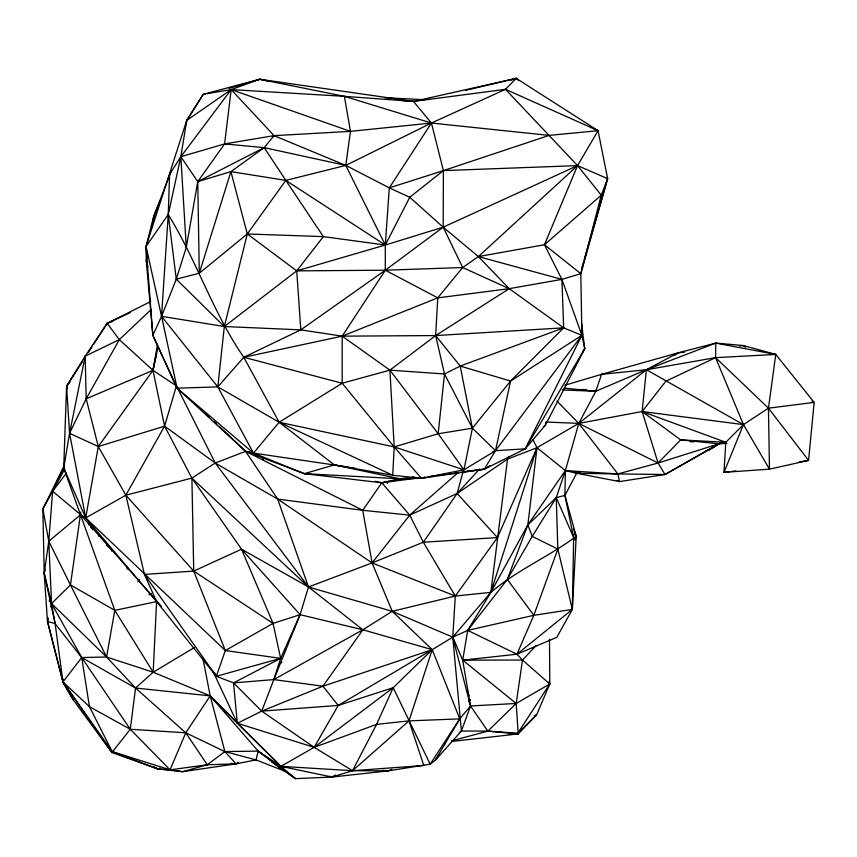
<?xml version="1.0" encoding="UTF-8"?>
<svg xmlns="http://www.w3.org/2000/svg" width="857" height="857" viewBox="0 0 857 857"><rect width="100%" height="100%" fill="white"/><g stroke="black" fill="none" stroke-linecap="round" stroke-linejoin="round"><path stroke-width="1.29" d="M581.421 322.35L584.742 348.745L545.32 425.265L525.255 448.832L484.259 469.208L421.462 478.324L394.199 446.915L342.179 383.24L342.189 336.158L385.318 270.212L443.198 227.191L577.554 165.605L598.057 130.682L516.214 78.362L413.502 101.415L344.396 96.338L231.186 89.589L203.27 94.302L186.74 120.398L146.054 246.462L146.279 260.603L152.825 335.269L177.11 388.2L245.584 451.339L277.657 499.074L308.477 586.981L362.854 629.788L432.217 649.67L452.775 637.158L467.697 630.388L533.825 615.315L572.347 609.402L576.225 536.321L564.902 495.4L565.363 470.579L578.764 423.39L595.776 391.274L601.582 374.338L678.048 352.859L715.788 343.1L743.34 345.542L775.767 354.444L814.15 402.394L808.569 460.423L769.457 469.154L723.994 472.357L725.804 442.298L743.447 424.622L768.45 408.168L814.15 402.394L812.018 400.958M493.011 451.607L495.485 450.686L525.255 448.832L584.742 348.745L581.892 335.355L563.66 327.845L509.229 288.67L462.673 267.545L443.198 227.191L443.39 170.618L431.425 123.033L413.502 101.415L259.789 79.262L203.27 94.302L186.74 120.398L186.087 124.211M715.788 343.1L715.595 357.637L743.447 424.622L769.457 469.154L768.45 408.168L775.767 354.444L715.788 343.1L646.371 369.731L595.776 391.274L562.353 389.978M580.253 472.293L576.632 473.289L564.902 495.4L573.654 537.446L572.347 609.402L556.804 637.351L516.953 654.223L462.705 660.147L452.775 637.158L455.281 596.054L497.467 537.575L536.996 447.708L578.764 423.39L646.371 369.731L678.048 352.859L684.582 352.131M150.714 301.525L107.168 323.325L85.186 356.126L86.182 398.805L98.298 446.529L125.84 495.196L144.437 574.404L156.595 601.614L153.178 672.231L135.556 688.032L130.285 729.275L111.903 752.542L157.688 768.911L182.648 771.686L236.039 763.866L255.975 759.902L284.481 771.064L295.44 778.638L332.088 777.053L388.146 770.872L430.15 764.176L435.26 760.288L461.409 731.032L470.504 705.964L462.705 660.147L467.697 630.388L490.847 592.369L527.858 524.902L565.363 470.579L617.843 473.932L665 474.51L719.709 443.615M171.325 170.832L153.714 216.339L146.054 246.462L161.545 316.319L224.33 326.528L300.807 329.859L342.189 336.158L389.903 370.149L394.199 446.915L392.72 475.281L421.462 478.324L463.958 469.818L495.485 450.686L581.892 335.355L580.81 273.683L601.26 195.192L607.624 178.663L598.057 130.682L592.123 127.747M460.627 472.336L484.259 469.208L495.485 450.686L472.4 428.189L444.515 373.984L435.656 335.569L437.766 297.861L462.673 267.545L478.367 256.586L577.554 165.605L607.624 178.663L580.81 273.683L561.903 279.371L509.229 288.67L437.766 297.861L342.189 336.158L243.795 357.283L217.807 386.882L177.11 388.2L152.825 335.269L146.054 246.462L168.251 214.539L180.827 156.713L186.74 120.398L231.186 89.589L259.789 79.262L344.396 96.338L431.425 123.033L549.133 135.395L598.057 130.682L505.491 89.321L413.502 101.415L401.644 100.483M80.804 512.058L70.456 584.924L106.568 656.998L135.556 688.032L185.765 732.799L207.265 764.776L236.039 763.866L238.117 762.323M419.919 477.735L381.836 482.791L304.235 473.653L253.458 453.085L177.11 388.2L161.545 316.319L168.251 214.539L169.59 174.357L180.827 156.713L231.186 89.589L350.459 131.367L431.425 123.033L505.491 89.321L516.214 78.362L518.249 80.044M348.906 467.151L253.458 453.085L217.807 386.882L224.33 326.528L176.274 279.157L186.28 247.384L197.763 181.62L230.908 171.625L285.842 180.399L345.778 165.401L431.425 123.033L389.303 187.865L385.286 245.027L385.318 270.212L300.807 329.859L243.795 357.283C212.954 312.848 196.66 260.474 168.251 214.539L176.274 279.157L161.545 316.319L152.825 335.269M47.863 617.447L47.489 621.432L63.172 682.804L73.295 699.944L111.903 752.542L107.532 744.369M49.352 601.528L49.856 596.215M721.166 442.426L665 474.51L658.069 463.026L642.129 411.531L646.371 369.731L715.595 357.637L775.767 354.444M92.481 529.808L92.749 527.216M342.189 336.158L435.656 335.569L460.209 366.068L472.4 428.189L463.958 469.818L438.163 433.76L444.515 373.984L460.209 366.068L563.66 327.845L561.903 279.371L544.441 244.748L577.554 165.605L505.491 89.321M532.904 439.609L536.996 447.708L527.858 524.902L507.301 579.439L467.697 630.388L516.953 654.223L522.502 660.04L549.787 683.972L536.621 714.834L518.228 733.935L451.789 741.434M176.274 279.157L199.285 273.233L197.763 181.62L224.598 143.922L231.186 89.589L274.058 135.652L345.778 165.401L389.303 187.865L409.742 197.271L443.198 227.191L478.367 256.586L509.229 288.67L435.656 335.569L389.903 370.149L342.179 383.24L279.146 422.255L253.458 453.085L245.584 451.339L219.66 426.775M459.309 732.703L461.409 731.032L452.775 637.158L490.847 592.369L507.526 459.095L508.565 456.642M443.198 227.191L385.286 245.027L345.778 165.401L350.459 131.367L344.396 96.338M535.968 645.685L522.502 660.04L516.193 703.468L518.228 733.935L508.983 733.913M127.104 569.23L127.522 566.595M146.933 256.704L146.279 260.603L147.736 267.138M151.957 226.751L153.714 216.339L160.463 200.302M157.517 344.343L152.985 370.363L164.587 426.154L191.904 478.11L241.535 549.198L300.111 614.673L362.854 629.788L392.227 611.309L455.281 596.054L490.847 592.369C516.889 570.216 548.973 556.622 576.225 536.321L573.408 528.865M391.799 769.34L388.146 770.872L352.538 770.7L314.165 747.347L261.717 711.139L233.532 682.879L216.328 676.312L156.595 601.614L85.711 517.917L98.298 446.529L152.985 370.363L158.052 346.839M151.196 309.473L119.327 339.64L85.186 356.126L66.567 386.207L63.718 467.954L114.795 610.355L106.568 656.998L81.704 657.544L62.968 681.904L63.172 682.804L62.915 678.873M88.7 524.838L89.171 522.234M90.831 527.591L91.324 524.987M85.186 356.126L69.567 433.299L63.718 467.954L85.711 517.917L225.316 650.549L280.646 658.358L300.111 614.673L308.477 586.981L372.088 562.92L423.326 542.235L497.467 537.575L457.135 493.503L462.941 472.121M156.574 353.416L152.985 370.363L86.182 398.805L69.567 433.299L85.711 517.917L125.84 495.196L191.904 478.11L215.236 463.026L245.584 451.339L253.372 453.128M545.866 422.683L545.32 425.265L543.338 426.957M495.485 450.686L510.558 381.044L563.66 327.845L435.656 335.569M45.121 569.444L44.2 573.301L47.489 621.432L62.968 681.904L73.295 699.944L72.577 696.013M48.11 618.85L47.489 621.432L55.105 623.596L81.704 657.544L130.285 729.275L170.04 769.854L182.648 771.686L207.265 764.776L224.877 751.589L258.182 751.118L280.925 766.351L295.44 778.638L258.182 751.118L210.201 695.863L153.178 672.231L106.568 656.998L51.57 603.553L44.2 573.301L42.85 508.972L63.857 466.422M50.884 607.227L51.506 604.646M581.603 268.68L583.467 262.253M584.206 259.682L607.624 178.663M130.146 312.676L107.168 323.325L119.327 339.64L152.985 370.363L176.435 385.843L164.587 426.154L125.84 495.196L193.725 571.105L273.051 623.393L280.646 658.358L273.833 679.59L261.717 711.139L237.325 723.254L210.201 695.863L202.916 658.315M350.459 131.367L274.058 135.652L264.192 147.64L230.908 171.625L199.285 273.233L247.298 233.972L285.842 180.399L264.192 147.64L224.598 143.922L180.827 156.713L186.28 247.384M490.847 592.369L536.996 447.708L565.363 470.579L576.632 473.289L619.536 481.591L665 474.51M212.536 670.463L237.325 723.254L280.925 766.351L332.088 777.053L352.538 770.7L409.003 720.866L432.217 649.67L392.227 611.309L372.088 562.92L362.747 510.301L381.836 482.791L399.705 478.763L408.95 477.724M565.363 470.579L556.236 497.671L532.24 536.375L507.301 579.439L533.825 615.315L516.953 654.223L519.117 652.691M574.94 540.124L576.225 536.321L574.479 534.307M518.228 733.935L487.847 731.139L470.504 705.964L452.775 637.158L392.227 611.309L308.477 586.981L191.904 478.11L193.725 571.105L225.316 650.549L216.328 676.312L280.646 658.358L233.532 682.879L237.325 723.254L314.165 747.347L376.577 724.39L409.003 720.866L459.77 718.862L470.504 705.964L516.193 703.468L549.787 683.972L549.498 639.226M533.825 615.315L557.843 549.08L556.236 497.671L564.902 495.4M564.902 385.222L601.582 374.338L646.371 369.731L743.447 424.622L723.994 472.357L729.286 471.725M438.216 755.96L435.26 760.288L459.77 718.862L432.217 649.67L393.181 687.71L376.577 724.39L352.538 770.7L280.925 766.351L239.435 725.001M63.6 467.601L52.641 491.254L42.85 508.972L48.763 541.249L51.57 603.553L55.105 623.596L62.968 681.904L111.903 752.542M525.255 448.832L581.892 335.355L581.346 330.095M64.746 469.079L52.641 491.254L48.763 541.249L44.2 573.301L55.105 623.596M86.182 398.805L119.327 339.64M280.925 766.351L314.165 747.347L338.215 705.44L432.217 649.67L322.928 686.221L261.717 711.139L338.215 705.44L393.181 687.71L430.15 764.176L459.77 718.862M137.838 581.817L139.22 579.611M82.518 361.504L66.567 386.207L69.567 433.299L98.298 446.529L164.587 426.154L215.236 463.026L277.657 499.074L372.088 562.92L455.281 596.054L423.326 542.235L409.721 515.143L381.836 482.791L375.345 481.291M83.965 359.254L85.411 357.015M88.314 352.516L91.945 346.903M93.392 344.653L107.168 323.325L113.028 321.204M461.409 731.032L487.847 731.139L517.789 733.238L549.787 683.972L549.058 681.433M423.326 542.235L457.135 493.503L479.577 469.036M225.316 650.549L273.051 623.393L300.111 614.673L273.833 679.59L322.928 686.221L362.854 629.788L273.833 679.59L233.532 682.879M582.428 352.013L584.742 348.745M66.375 473.16L52.641 491.254L80.633 514.703L85.711 517.917M156.145 213.222L153.714 216.339L154.26 218.91M545.898 422.019L578.764 423.39L642.129 411.531L665.825 381.215L715.595 357.637L768.45 408.168L808.569 460.423L799.335 461.944M372.088 562.92L409.721 515.143L458.345 472.325M389.303 187.865L443.39 170.618L577.554 165.605L601.26 195.192L544.441 244.748L478.367 256.586L561.903 279.371L581.892 335.355L510.558 381.044L472.4 428.189L438.163 433.76L394.199 446.915L279.146 422.255L217.807 386.882L161.545 316.319M69.974 382.104L66.567 386.207L67.317 388.757M161.33 606.231L80.633 514.703L48.763 541.249L70.456 584.924L51.57 603.553L81.704 657.544L89.46 706.682L112.106 751.546L157.688 768.911L170.04 769.854L207.265 764.776M517.789 733.238L536.621 714.834L534.222 715.809M516.953 654.223L572.347 609.402L557.843 549.08L532.24 536.375L527.858 524.902L556.236 497.671L573.654 537.446M314.165 747.347L393.181 687.71M674.834 355.184L678.048 352.859M726.94 443.401L718.927 443.797L680.683 439.877L642.129 411.531L725.804 442.298L718.927 443.797L709.489 449.989L705.611 450.739M489.765 465.758L484.259 469.208L472.368 470.547M335.494 774.985L332.088 777.053L329.559 776.378M194.421 647.506L153.178 672.231L114.795 610.355L70.456 584.924M279.628 663.629L281.942 662.311M176.435 385.843L215.236 463.026L308.477 586.981L241.535 549.198L193.725 571.105L144.437 574.404L216.328 676.312L214.529 672.724M513.761 79.422L516.214 78.362L465.854 90.306M536.996 447.708L507.526 459.095L457.135 493.503L409.721 515.143L362.747 510.301L277.657 499.074M362.747 510.301L245.584 451.339L304.235 473.653L399.705 478.763L421.462 478.324L425.168 476.942M148.968 594.662L151.464 593.74M511.19 80.119L516.214 78.362M160.088 768.108L157.688 768.911L154.292 766.79M549.133 135.395L443.39 170.618L409.742 197.271L385.286 245.027L296.736 270.866L224.33 326.528L247.298 233.972L230.908 171.625M580.296 390.128L582.803 389.303M718.927 443.797L658.069 463.026L617.843 473.932L576.632 473.289L574.211 472.218M229.119 88.335L259.789 79.262L270.073 81.544M583.874 390.149L586.37 389.421M304.235 473.653L334.391 464.923L392.72 475.281L279.146 422.255L243.795 357.283L342.179 383.24M451.682 740.834L487.847 731.139L516.193 703.468L462.705 660.147L522.502 660.04M114.795 610.355L156.595 601.614M381.836 482.791L396.234 480.049M224.598 143.922L274.058 135.652M692.231 441.719L694.834 441.334M593.987 390.738L596.601 390.363M430.418 476.342L433.053 475.999M436.984 475.474L439.609 475.121M442.244 474.778L444.869 474.424M448.811 473.91L451.435 473.557M454.06 473.214L458.002 472.689M731.942 471.404L735.917 470.932M739.43 345.982L743.34 345.542L745.354 347.299M465.769 471.296L469.732 470.847M690.11 441.805L695.284 441.387M352.538 770.7L423.808 765.494L409.003 720.866M300.807 329.859L296.736 270.866L323.357 236.618L285.842 180.399L385.286 245.027L323.357 236.618L247.298 233.972L296.736 270.866L385.318 270.212L462.673 267.545M601.582 374.338L604.239 374.348M384.793 97.698L424.504 99.733M725.804 442.298L680.683 439.877L658.069 463.026L578.764 423.39L557.05 401.162M444.515 373.984L389.903 370.149L438.163 433.76M230.854 763.394L236.039 763.866L224.877 751.589L185.765 732.799L130.285 729.275L89.46 706.682L62.968 681.904L112.106 751.546L170.04 769.854L185.765 732.799L210.201 695.863L235.664 721.24M563.949 388.125L595.776 391.274M382.95 770.325L388.146 770.872M642.129 411.531L743.447 424.622M351.541 467.558L354.177 467.965M412.228 476.91L421.462 478.324M399.705 478.763L334.391 464.923L279.146 422.255M345.778 165.401L264.192 147.64L197.763 181.62L180.827 156.713M460.209 366.068L510.558 381.044M394.199 446.915L463.958 469.818M98.384 535.85L100.912 536.718M617.169 480.413L619.536 481.591L617.843 473.932L578.764 423.39M385.318 270.212L437.766 297.861M81.704 657.544L135.556 688.032L210.201 695.863L224.877 751.589L255.975 759.902L258.182 751.118L284.481 771.064L271.733 762.034M544.441 244.748L580.81 273.683M106.525 545.234L113.756 551.008M574.64 471.618L576.632 473.289M204.287 412.228L209.087 416.77M213.896 421.323L216.778 424.044M322.928 686.221L338.215 705.44M385.929 481.323L387.546 483.412M262.135 457.113L263.41 459.373M241.535 549.198L273.051 623.393M467.194 691.042L469.025 695.905M111.228 548.437L111.678 551.062M91.474 525.984L91.678 528.555M470.407 699.558L468.822 701.637L470.407 699.558"/></g></svg>
